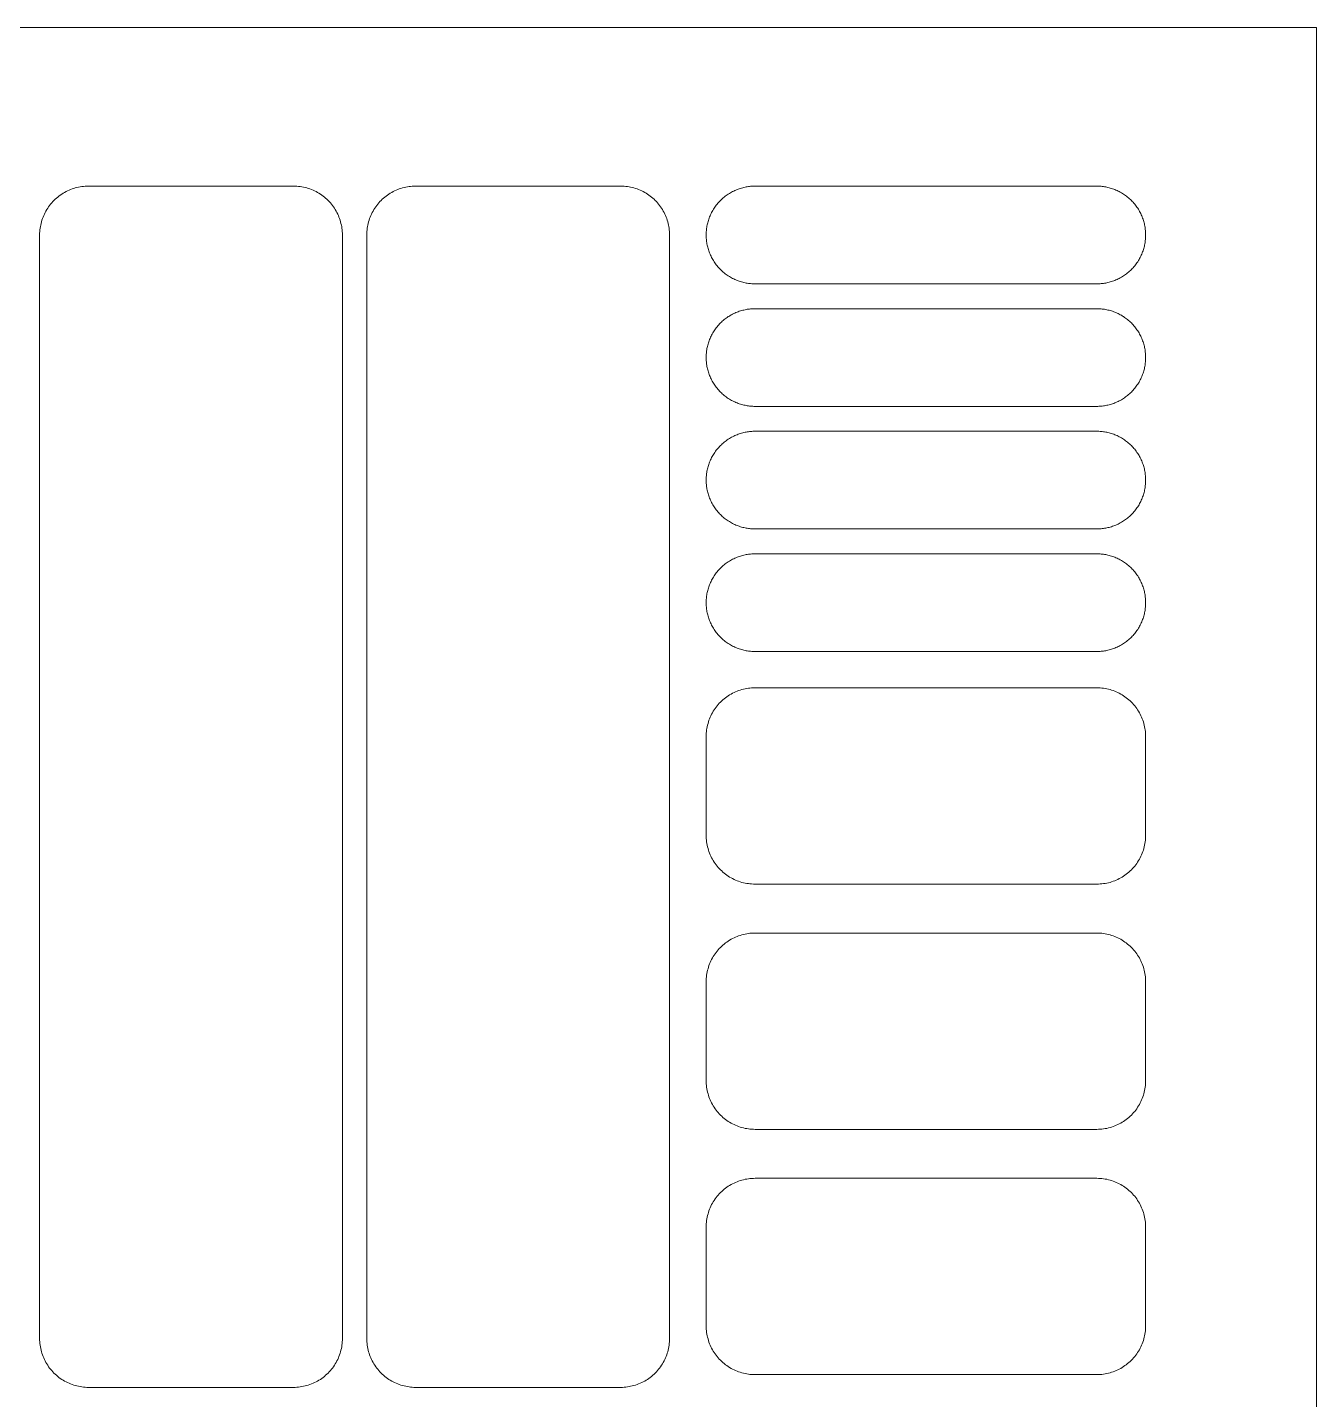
# Model space of a CAD drawing. Header units: metres. Extents: x -2538 to 7610, y -1082 to -498.
# Drawn here: x -1457.1 to -1193.1, y -800.9 to -519.9 of the extents above; entities that cross this region are included whole.
import ezdxf

# ---------------------------------------------------------------- set-up
doc = ezdxf.new("R2010")
doc.units = ezdxf.units.M
doc.linetypes.add('AUSGEZOGEN', pattern=[0])
doc.layers.add('Standard', color=7, linetype='AUSGEZOGEN', lineweight=25)

msp = doc.modelspace()

# ---------------------------------------------------------------- linework, layer by layer
at = {"layer": 'Standard', "color": 7, "linetype": 'AUSGEZOGEN', "lineweight": 13}
for points in [[(-1755.08, -1081.87), (-1193.08, -1081.87), (-1193.08, -519.87), (-1755.08, -519.87), (-1755.08, -1081.87)], [(-1444.58, -552.37), (-1402.58, -552.37), (-1402.24, -552.38), (-1401.9, -552.4), (-1401.56, -552.43), (-1401.22, -552.47), (-1400.88, -552.52), (-1400.55, -552.58), (-1400.22, -552.66), (-1399.88, -552.74), (-1399.56, -552.84), (-1399.23, -552.95), (-1398.91, -553.07), (-1398.6, -553.2), (-1398.29, -553.34), (-1397.98, -553.49), (-1397.68, -553.66), (-1397.39, -553.83), (-1397.1, -554.01), (-1396.82, -554.2), (-1396.54, -554.41), (-1396.27, -554.62), (-1396.01, -554.84), (-1395.76, -555.07), (-1395.51, -555.3), (-1395.27, -555.55), (-1395.05, -555.8), (-1394.83, -556.06), (-1394.61, -556.33), (-1394.41, -556.61), (-1394.22, -556.89), (-1394.04, -557.18), (-1393.87, -557.47), (-1393.7, -557.77), (-1393.55, -558.08), (-1393.41, -558.39), (-1393.28, -558.7), (-1393.16, -559.02), (-1393.05, -559.35), (-1392.95, -559.68), (-1392.87, -560.01), (-1392.79, -560.34), (-1392.73, -560.67), (-1392.68, -561.01), (-1392.64, -561.35), (-1392.61, -561.69), (-1392.59, -562.03), (-1392.58, -562.37), (-1392.58, -788.37), (-1392.59, -788.71), (-1392.61, -789.06), (-1392.64, -789.4), (-1392.68, -789.74), (-1392.73, -790.07), (-1392.79, -790.41), (-1392.87, -790.74), (-1392.95, -791.07), (-1393.05, -791.4), (-1393.16, -791.72), (-1393.28, -792.04), (-1393.41, -792.36), (-1393.55, -792.67), (-1393.7, -792.97), (-1393.87, -793.27), (-1394.04, -793.57), (-1394.22, -793.86), (-1394.41, -794.14), (-1394.61, -794.42), (-1394.83, -794.68), (-1395.05, -794.95), (-1395.27, -795.2), (-1395.51, -795.44), (-1395.76, -795.68), (-1396.01, -795.91), (-1396.27, -796.13), (-1396.54, -796.34), (-1396.82, -796.54), (-1397.1, -796.74), (-1397.39, -796.92), (-1397.68, -797.09), (-1397.98, -797.25), (-1398.29, -797.4), (-1398.6, -797.55), (-1398.91, -797.68), (-1399.23, -797.8), (-1399.56, -797.9), (-1399.88, -798), (-1400.22, -798.09), (-1400.55, -798.16), (-1400.88, -798.23), (-1401.22, -798.28), (-1401.56, -798.32), (-1401.9, -798.35), (-1402.24, -798.37), (-1402.58, -798.37), (-1444.58, -798.37), (-1444.92, -798.37), (-1445.27, -798.35), (-1445.61, -798.32), (-1445.94, -798.28), (-1446.28, -798.23), (-1446.62, -798.16), (-1446.95, -798.09), (-1447.28, -798), (-1447.61, -797.9), (-1447.93, -797.8), (-1448.25, -797.68), (-1448.57, -797.55), (-1448.88, -797.4), (-1449.18, -797.25), (-1449.48, -797.09), (-1449.78, -796.92), (-1450.07, -796.74), (-1450.35, -796.54), (-1450.63, -796.34), (-1450.89, -796.13), (-1451.15, -795.91), (-1451.41, -795.68), (-1451.65, -795.44), (-1451.89, -795.2), (-1452.12, -794.95), (-1452.34, -794.68), (-1452.55, -794.42), (-1452.75, -794.14), (-1452.94, -793.86), (-1453.13, -793.57), (-1453.3, -793.27), (-1453.46, -792.97), (-1453.61, -792.67), (-1453.75, -792.36), (-1453.89, -792.04), (-1454.01, -791.72), (-1454.11, -791.4), (-1454.21, -791.07), (-1454.3, -790.74), (-1454.37, -790.41), (-1454.44, -790.07), (-1454.49, -789.74), (-1454.53, -789.4), (-1454.56, -789.06), (-1454.58, -788.71), (-1454.58, -788.37), (-1454.58, -562.37), (-1454.58, -562.03), (-1454.56, -561.69), (-1454.53, -561.35), (-1454.49, -561.01), (-1454.44, -560.67), (-1454.37, -560.34), (-1454.3, -560.01), (-1454.21, -559.68), (-1454.11, -559.35), (-1454.01, -559.02), (-1453.89, -558.7), (-1453.75, -558.39), (-1453.61, -558.08), (-1453.46, -557.77), (-1453.3, -557.47), (-1453.13, -557.18), (-1452.94, -556.89), (-1452.75, -556.61), (-1452.55, -556.33), (-1452.34, -556.06), (-1452.12, -555.8), (-1451.89, -555.55), (-1451.65, -555.3), (-1451.41, -555.07), (-1451.15, -554.84), (-1450.89, -554.62), (-1450.63, -554.41), (-1450.35, -554.2), (-1450.07, -554.01), (-1449.78, -553.83), (-1449.48, -553.66), (-1449.18, -553.49), (-1448.88, -553.34), (-1448.57, -553.2), (-1448.25, -553.07), (-1447.93, -552.95), (-1447.61, -552.84), (-1447.28, -552.74), (-1446.95, -552.66), (-1446.62, -552.58), (-1446.28, -552.52), (-1445.94, -552.47), (-1445.61, -552.43), (-1445.27, -552.4), (-1444.92, -552.38), (-1444.58, -552.37)], [(-1377.58, -552.37), (-1335.58, -552.37), (-1335.24, -552.38), (-1334.9, -552.4), (-1334.56, -552.43), (-1334.22, -552.47), (-1333.88, -552.52), (-1333.55, -552.58), (-1333.22, -552.66), (-1332.88, -552.74), (-1332.56, -552.84), (-1332.23, -552.95), (-1331.91, -553.07), (-1331.6, -553.2), (-1331.29, -553.34), (-1330.98, -553.49), (-1330.68, -553.66), (-1330.39, -553.83), (-1330.1, -554.01), (-1329.82, -554.2), (-1329.54, -554.41), (-1329.27, -554.62), (-1329.01, -554.84), (-1328.76, -555.07), (-1328.51, -555.3), (-1328.27, -555.55), (-1328.05, -555.8), (-1327.83, -556.06), (-1327.61, -556.33), (-1327.41, -556.61), (-1327.22, -556.89), (-1327.04, -557.18), (-1326.87, -557.47), (-1326.7, -557.77), (-1326.55, -558.08), (-1326.41, -558.39), (-1326.28, -558.7), (-1326.16, -559.02), (-1326.05, -559.35), (-1325.95, -559.68), (-1325.87, -560.01), (-1325.79, -560.34), (-1325.73, -560.67), (-1325.68, -561.01), (-1325.64, -561.35), (-1325.61, -561.69), (-1325.59, -562.03), (-1325.58, -562.37), (-1325.58, -788.37), (-1325.59, -788.71), (-1325.61, -789.06), (-1325.64, -789.4), (-1325.68, -789.74), (-1325.73, -790.07), (-1325.79, -790.41), (-1325.87, -790.74), (-1325.95, -791.07), (-1326.05, -791.4), (-1326.16, -791.72), (-1326.28, -792.04), (-1326.41, -792.36), (-1326.55, -792.67), (-1326.7, -792.97), (-1326.87, -793.27), (-1327.04, -793.57), (-1327.22, -793.86), (-1327.41, -794.14), (-1327.61, -794.42), (-1327.83, -794.68), (-1328.05, -794.95), (-1328.27, -795.2), (-1328.51, -795.44), (-1328.76, -795.68), (-1329.01, -795.91), (-1329.27, -796.13), (-1329.54, -796.34), (-1329.82, -796.54), (-1330.1, -796.74), (-1330.39, -796.92), (-1330.68, -797.09), (-1330.98, -797.25), (-1331.29, -797.4), (-1331.6, -797.55), (-1331.91, -797.68), (-1332.23, -797.8), (-1332.56, -797.9), (-1332.88, -798), (-1333.22, -798.09), (-1333.55, -798.16), (-1333.88, -798.23), (-1334.22, -798.28), (-1334.56, -798.32), (-1334.9, -798.35), (-1335.24, -798.37), (-1335.58, -798.37), (-1377.58, -798.37), (-1377.92, -798.37), (-1378.27, -798.35), (-1378.61, -798.32), (-1378.94, -798.28), (-1379.28, -798.23), (-1379.62, -798.16), (-1379.95, -798.09), (-1380.28, -798), (-1380.61, -797.9), (-1380.93, -797.8), (-1381.25, -797.68), (-1381.57, -797.55), (-1381.88, -797.4), (-1382.18, -797.25), (-1382.48, -797.09), (-1382.78, -796.92), (-1383.07, -796.74), (-1383.35, -796.54), (-1383.63, -796.34), (-1383.89, -796.13), (-1384.15, -795.91), (-1384.41, -795.68), (-1384.65, -795.44), (-1384.89, -795.2), (-1385.12, -794.95), (-1385.34, -794.68), (-1385.55, -794.42), (-1385.75, -794.14), (-1385.94, -793.86), (-1386.13, -793.57), (-1386.3, -793.27), (-1386.46, -792.97), (-1386.61, -792.67), (-1386.75, -792.36), (-1386.89, -792.04), (-1387.01, -791.72), (-1387.11, -791.4), (-1387.21, -791.07), (-1387.3, -790.74), (-1387.37, -790.41), (-1387.44, -790.07), (-1387.49, -789.74), (-1387.53, -789.4), (-1387.56, -789.06), (-1387.58, -788.71), (-1387.58, -788.37), (-1387.58, -562.37), (-1387.58, -562.03), (-1387.56, -561.69), (-1387.53, -561.35), (-1387.49, -561.01), (-1387.44, -560.67), (-1387.37, -560.34), (-1387.3, -560.01), (-1387.21, -559.68), (-1387.11, -559.35), (-1387.01, -559.02), (-1386.89, -558.7), (-1386.75, -558.39), (-1386.61, -558.08), (-1386.46, -557.77), (-1386.3, -557.47), (-1386.13, -557.18), (-1385.94, -556.89), (-1385.75, -556.61), (-1385.55, -556.33), (-1385.34, -556.06), (-1385.12, -555.8), (-1384.89, -555.55), (-1384.65, -555.3), (-1384.41, -555.07), (-1384.15, -554.84), (-1383.89, -554.62), (-1383.63, -554.41), (-1383.35, -554.2), (-1383.07, -554.01), (-1382.78, -553.83), (-1382.48, -553.66), (-1382.18, -553.49), (-1381.88, -553.34), (-1381.57, -553.2), (-1381.25, -553.07), (-1380.93, -552.95), (-1380.61, -552.84), (-1380.28, -552.74), (-1379.95, -552.66), (-1379.62, -552.58), (-1379.28, -552.52), (-1378.94, -552.47), (-1378.61, -552.43), (-1378.27, -552.4), (-1377.92, -552.38), (-1377.58, -552.37)], [(-1238.08, -572.37), (-1308.08, -572.37), (-1308.3, -572.37), (-1308.53, -572.36), (-1308.75, -572.35), (-1308.98, -572.33), (-1309.21, -572.31), (-1309.44, -572.28), (-1309.67, -572.25), (-1309.9, -572.21), (-1310.13, -572.16), (-1310.37, -572.11), (-1310.6, -572.05), (-1310.83, -571.99), (-1311.07, -571.92), (-1311.3, -571.84), (-1311.53, -571.76), (-1311.76, -571.67), (-1311.99, -571.58), (-1312.22, -571.48), (-1312.45, -571.37), (-1312.68, -571.26), (-1312.9, -571.14), (-1313.12, -571.01), (-1313.34, -570.88), (-1313.55, -570.74), (-1313.77, -570.6), (-1313.98, -570.45), (-1314.18, -570.3), (-1314.39, -570.14), (-1314.58, -569.97), (-1314.78, -569.8), (-1314.97, -569.63), (-1315.15, -569.44), (-1315.33, -569.26), (-1315.51, -569.07), (-1315.68, -568.87), (-1315.85, -568.68), (-1316.01, -568.47), (-1316.16, -568.27), (-1316.31, -568.06), (-1316.45, -567.85), (-1316.59, -567.63), (-1316.72, -567.41), (-1316.85, -567.19), (-1316.97, -566.97), (-1317.08, -566.74), (-1317.19, -566.51), (-1317.29, -566.28), (-1317.38, -566.05), (-1317.47, -565.82), (-1317.55, -565.59), (-1317.63, -565.36), (-1317.7, -565.13), (-1317.76, -564.89), (-1317.82, -564.66), (-1317.87, -564.43), (-1317.92, -564.19), (-1317.96, -563.96), (-1317.99, -563.73), (-1318.02, -563.5), (-1318.04, -563.27), (-1318.06, -563.04), (-1318.07, -562.82), (-1318.08, -562.6), (-1318.08, -562.37), (-1318.08, -562.15), (-1318.07, -561.93), (-1318.06, -561.7), (-1318.04, -561.47), (-1318.02, -561.25), (-1317.99, -561.02), (-1317.96, -560.79), (-1317.92, -560.55), (-1317.87, -560.32), (-1317.82, -560.09), (-1317.76, -559.86), (-1317.7, -559.62), (-1317.63, -559.39), (-1317.55, -559.16), (-1317.47, -558.92), (-1317.38, -558.69), (-1317.29, -558.46), (-1317.19, -558.23), (-1317.08, -558.01), (-1316.97, -557.78), (-1316.85, -557.56), (-1316.72, -557.34), (-1316.59, -557.12), (-1316.45, -556.9), (-1316.31, -556.69), (-1316.16, -556.48), (-1316.01, -556.27), (-1315.85, -556.07), (-1315.68, -555.87), (-1315.51, -555.68), (-1315.33, -555.49), (-1315.15, -555.3), (-1314.97, -555.12), (-1314.78, -554.95), (-1314.58, -554.78), (-1314.39, -554.61), (-1314.18, -554.45), (-1313.98, -554.3), (-1313.77, -554.15), (-1313.55, -554), (-1313.34, -553.87), (-1313.12, -553.73), (-1312.9, -553.61), (-1312.68, -553.49), (-1312.45, -553.38), (-1312.22, -553.27), (-1311.99, -553.17), (-1311.76, -553.08), (-1311.53, -552.99), (-1311.3, -552.91), (-1311.07, -552.83), (-1310.83, -552.76), (-1310.6, -552.7), (-1310.37, -552.64), (-1310.13, -552.59), (-1309.9, -552.54), (-1309.67, -552.5), (-1309.44, -552.47), (-1309.21, -552.44), (-1308.98, -552.41), (-1308.75, -552.4), (-1308.53, -552.38), (-1308.3, -552.38), (-1308.08, -552.37), (-1238.08, -552.37), (-1237.86, -552.38), (-1237.64, -552.38), (-1237.41, -552.4), (-1237.18, -552.41), (-1236.96, -552.44), (-1236.73, -552.47), (-1236.49, -552.5), (-1236.26, -552.54), (-1236.03, -552.59), (-1235.8, -552.64), (-1235.56, -552.7), (-1235.33, -552.76), (-1235.1, -552.83), (-1234.87, -552.91), (-1234.63, -552.99), (-1234.4, -553.08), (-1234.17, -553.17), (-1233.94, -553.27), (-1233.72, -553.38), (-1233.49, -553.49), (-1233.27, -553.61), (-1233.05, -553.73), (-1232.83, -553.87), (-1232.61, -554), (-1232.4, -554.15), (-1232.19, -554.3), (-1231.98, -554.45), (-1231.78, -554.61), (-1231.58, -554.78), (-1231.39, -554.95), (-1231.2, -555.12), (-1231.01, -555.3), (-1230.83, -555.49), (-1230.66, -555.68), (-1230.48, -555.87), (-1230.32, -556.07), (-1230.16, -556.27), (-1230, -556.48), (-1229.86, -556.69), (-1229.71, -556.9), (-1229.58, -557.12), (-1229.44, -557.34), (-1229.32, -557.56), (-1229.2, -557.78), (-1229.09, -558.01), (-1228.98, -558.23), (-1228.88, -558.46), (-1228.78, -558.69), (-1228.7, -558.92), (-1228.61, -559.16), (-1228.54, -559.39), (-1228.47, -559.62), (-1228.4, -559.86), (-1228.35, -560.09), (-1228.3, -560.32), (-1228.25, -560.55), (-1228.21, -560.79), (-1228.18, -561.02), (-1228.15, -561.25), (-1228.12, -561.47), (-1228.11, -561.7), (-1228.09, -561.93), (-1228.09, -562.15), (-1228.08, -562.37), (-1228.09, -562.6), (-1228.09, -562.82), (-1228.11, -563.04), (-1228.12, -563.27), (-1228.15, -563.5), (-1228.18, -563.73), (-1228.21, -563.96), (-1228.25, -564.19), (-1228.3, -564.43), (-1228.35, -564.66), (-1228.4, -564.89), (-1228.47, -565.13), (-1228.54, -565.36), (-1228.61, -565.59), (-1228.7, -565.82), (-1228.78, -566.05), (-1228.88, -566.28), (-1228.98, -566.51), (-1229.09, -566.74), (-1229.2, -566.97), (-1229.32, -567.19), (-1229.44, -567.41), (-1229.58, -567.63), (-1229.71, -567.85), (-1229.86, -568.06), (-1230, -568.27), (-1230.16, -568.47), (-1230.32, -568.68), (-1230.48, -568.87), (-1230.66, -569.07), (-1230.83, -569.26), (-1231.01, -569.44), (-1231.2, -569.63), (-1231.39, -569.8), (-1231.58, -569.97), (-1231.78, -570.14), (-1231.98, -570.3), (-1232.19, -570.45), (-1232.4, -570.6), (-1232.61, -570.74), (-1232.83, -570.88), (-1233.05, -571.01), (-1233.27, -571.14), (-1233.49, -571.26), (-1233.72, -571.37), (-1233.94, -571.48), (-1234.17, -571.58), (-1234.4, -571.67), (-1234.63, -571.76), (-1234.87, -571.84), (-1235.1, -571.92), (-1235.33, -571.99), (-1235.56, -572.05), (-1235.8, -572.11), (-1236.03, -572.16), (-1236.26, -572.21), (-1236.49, -572.25), (-1236.73, -572.28), (-1236.96, -572.31), (-1237.18, -572.33), (-1237.41, -572.35), (-1237.64, -572.36), (-1237.86, -572.37), (-1238.08, -572.37)], [(-1238.08, -597.47), (-1308.08, -597.47), (-1308.3, -597.47), (-1308.53, -597.46), (-1308.75, -597.45), (-1308.98, -597.43), (-1309.21, -597.41), (-1309.44, -597.38), (-1309.67, -597.35), (-1309.9, -597.31), (-1310.13, -597.26), (-1310.37, -597.21), (-1310.6, -597.15), (-1310.83, -597.09), (-1311.07, -597.02), (-1311.3, -596.94), (-1311.53, -596.86), (-1311.76, -596.77), (-1311.99, -596.68), (-1312.22, -596.58), (-1312.45, -596.47), (-1312.68, -596.36), (-1312.9, -596.24), (-1313.12, -596.11), (-1313.34, -595.98), (-1313.55, -595.84), (-1313.77, -595.7), (-1313.98, -595.55), (-1314.18, -595.4), (-1314.39, -595.24), (-1314.58, -595.07), (-1314.78, -594.9), (-1314.97, -594.73), (-1315.15, -594.54), (-1315.33, -594.36), (-1315.51, -594.17), (-1315.68, -593.97), (-1315.85, -593.78), (-1316.01, -593.57), (-1316.16, -593.37), (-1316.31, -593.16), (-1316.45, -592.95), (-1316.59, -592.73), (-1316.72, -592.51), (-1316.85, -592.29), (-1316.97, -592.07), (-1317.08, -591.84), (-1317.19, -591.61), (-1317.29, -591.38), (-1317.38, -591.15), (-1317.47, -590.92), (-1317.55, -590.69), (-1317.63, -590.46), (-1317.7, -590.23), (-1317.76, -589.99), (-1317.82, -589.76), (-1317.87, -589.53), (-1317.92, -589.29), (-1317.96, -589.06), (-1317.99, -588.83), (-1318.02, -588.6), (-1318.04, -588.37), (-1318.06, -588.14), (-1318.07, -587.92), (-1318.08, -587.7), (-1318.08, -587.47), (-1318.08, -587.25), (-1318.07, -587.03), (-1318.06, -586.8), (-1318.04, -586.57), (-1318.02, -586.35), (-1317.99, -586.12), (-1317.96, -585.89), (-1317.92, -585.65), (-1317.87, -585.42), (-1317.82, -585.19), (-1317.76, -584.96), (-1317.7, -584.72), (-1317.63, -584.49), (-1317.55, -584.26), (-1317.47, -584.02), (-1317.38, -583.79), (-1317.29, -583.56), (-1317.19, -583.33), (-1317.08, -583.11), (-1316.97, -582.88), (-1316.85, -582.66), (-1316.72, -582.44), (-1316.59, -582.22), (-1316.45, -582), (-1316.31, -581.79), (-1316.16, -581.58), (-1316.01, -581.37), (-1315.85, -581.17), (-1315.68, -580.97), (-1315.51, -580.78), (-1315.33, -580.59), (-1315.15, -580.4), (-1314.97, -580.22), (-1314.78, -580.05), (-1314.58, -579.88), (-1314.39, -579.71), (-1314.18, -579.55), (-1313.98, -579.4), (-1313.77, -579.25), (-1313.55, -579.1), (-1313.34, -578.97), (-1313.12, -578.83), (-1312.9, -578.71), (-1312.68, -578.59), (-1312.45, -578.48), (-1312.22, -578.37), (-1311.99, -578.27), (-1311.76, -578.18), (-1311.53, -578.09), (-1311.3, -578.01), (-1311.07, -577.93), (-1310.83, -577.86), (-1310.6, -577.8), (-1310.37, -577.74), (-1310.13, -577.69), (-1309.9, -577.64), (-1309.67, -577.6), (-1309.44, -577.57), (-1309.21, -577.54), (-1308.98, -577.51), (-1308.75, -577.5), (-1308.53, -577.48), (-1308.3, -577.48), (-1308.08, -577.47), (-1238.08, -577.47), (-1237.86, -577.48), (-1237.64, -577.48), (-1237.41, -577.5), (-1237.18, -577.51), (-1236.96, -577.54), (-1236.73, -577.57), (-1236.49, -577.6), (-1236.26, -577.64), (-1236.03, -577.69), (-1235.8, -577.74), (-1235.56, -577.8), (-1235.33, -577.86), (-1235.1, -577.93), (-1234.87, -578.01), (-1234.63, -578.09), (-1234.4, -578.18), (-1234.17, -578.27), (-1233.94, -578.37), (-1233.72, -578.48), (-1233.49, -578.59), (-1233.27, -578.71), (-1233.05, -578.83), (-1232.83, -578.97), (-1232.61, -579.1), (-1232.4, -579.25), (-1232.19, -579.4), (-1231.98, -579.55), (-1231.78, -579.71), (-1231.58, -579.88), (-1231.39, -580.05), (-1231.2, -580.22), (-1231.01, -580.4), (-1230.83, -580.59), (-1230.66, -580.78), (-1230.48, -580.97), (-1230.32, -581.17), (-1230.16, -581.37), (-1230, -581.58), (-1229.86, -581.79), (-1229.71, -582), (-1229.58, -582.22), (-1229.44, -582.44), (-1229.32, -582.66), (-1229.2, -582.88), (-1229.09, -583.11), (-1228.98, -583.33), (-1228.88, -583.56), (-1228.78, -583.79), (-1228.7, -584.02), (-1228.61, -584.26), (-1228.54, -584.49), (-1228.47, -584.72), (-1228.4, -584.96), (-1228.35, -585.19), (-1228.3, -585.42), (-1228.25, -585.65), (-1228.21, -585.89), (-1228.18, -586.12), (-1228.15, -586.35), (-1228.12, -586.57), (-1228.11, -586.8), (-1228.09, -587.03), (-1228.09, -587.25), (-1228.08, -587.47), (-1228.09, -587.7), (-1228.09, -587.92), (-1228.11, -588.14), (-1228.12, -588.37), (-1228.15, -588.6), (-1228.18, -588.83), (-1228.21, -589.06), (-1228.25, -589.29), (-1228.3, -589.53), (-1228.35, -589.76), (-1228.4, -589.99), (-1228.47, -590.23), (-1228.54, -590.46), (-1228.61, -590.69), (-1228.7, -590.92), (-1228.78, -591.15), (-1228.88, -591.38), (-1228.98, -591.61), (-1229.09, -591.84), (-1229.2, -592.07), (-1229.32, -592.29), (-1229.44, -592.51), (-1229.58, -592.73), (-1229.71, -592.95), (-1229.86, -593.16), (-1230, -593.37), (-1230.16, -593.57), (-1230.32, -593.78), (-1230.48, -593.97), (-1230.66, -594.17), (-1230.83, -594.36), (-1231.01, -594.54), (-1231.2, -594.73), (-1231.39, -594.9), (-1231.58, -595.07), (-1231.78, -595.24), (-1231.98, -595.4), (-1232.19, -595.55), (-1232.4, -595.7), (-1232.61, -595.84), (-1232.83, -595.98), (-1233.05, -596.11), (-1233.27, -596.24), (-1233.49, -596.36), (-1233.72, -596.47), (-1233.94, -596.58), (-1234.17, -596.68), (-1234.4, -596.77), (-1234.63, -596.86), (-1234.87, -596.94), (-1235.1, -597.02), (-1235.33, -597.09), (-1235.56, -597.15), (-1235.8, -597.21), (-1236.03, -597.26), (-1236.26, -597.31), (-1236.49, -597.35), (-1236.73, -597.38), (-1236.96, -597.41), (-1237.18, -597.43), (-1237.41, -597.45), (-1237.64, -597.46), (-1237.86, -597.47), (-1238.08, -597.47)], [(-1238.08, -622.57), (-1308.08, -622.57), (-1308.3, -622.57), (-1308.53, -622.56), (-1308.75, -622.55), (-1308.98, -622.53), (-1309.21, -622.51), (-1309.44, -622.48), (-1309.67, -622.45), (-1309.9, -622.41), (-1310.13, -622.36), (-1310.37, -622.31), (-1310.6, -622.25), (-1310.83, -622.19), (-1311.07, -622.12), (-1311.3, -622.04), (-1311.53, -621.96), (-1311.76, -621.87), (-1311.99, -621.78), (-1312.22, -621.68), (-1312.45, -621.57), (-1312.68, -621.46), (-1312.9, -621.34), (-1313.12, -621.21), (-1313.34, -621.08), (-1313.55, -620.94), (-1313.77, -620.8), (-1313.98, -620.65), (-1314.18, -620.5), (-1314.39, -620.34), (-1314.58, -620.17), (-1314.78, -620), (-1314.97, -619.83), (-1315.15, -619.64), (-1315.33, -619.46), (-1315.51, -619.27), (-1315.68, -619.07), (-1315.85, -618.88), (-1316.01, -618.67), (-1316.16, -618.47), (-1316.31, -618.26), (-1316.45, -618.05), (-1316.59, -617.83), (-1316.72, -617.61), (-1316.85, -617.39), (-1316.97, -617.17), (-1317.08, -616.94), (-1317.19, -616.71), (-1317.29, -616.48), (-1317.38, -616.25), (-1317.47, -616.02), (-1317.55, -615.79), (-1317.63, -615.56), (-1317.7, -615.33), (-1317.76, -615.09), (-1317.82, -614.86), (-1317.87, -614.63), (-1317.92, -614.39), (-1317.96, -614.16), (-1317.99, -613.93), (-1318.02, -613.7), (-1318.04, -613.47), (-1318.06, -613.24), (-1318.07, -613.02), (-1318.08, -612.8), (-1318.08, -612.57), (-1318.08, -612.35), (-1318.07, -612.13), (-1318.06, -611.9), (-1318.04, -611.67), (-1318.02, -611.45), (-1317.99, -611.22), (-1317.96, -610.99), (-1317.92, -610.75), (-1317.87, -610.52), (-1317.82, -610.29), (-1317.76, -610.06), (-1317.7, -609.82), (-1317.63, -609.59), (-1317.55, -609.36), (-1317.47, -609.12), (-1317.38, -608.89), (-1317.29, -608.66), (-1317.19, -608.43), (-1317.08, -608.21), (-1316.97, -607.98), (-1316.85, -607.76), (-1316.72, -607.54), (-1316.59, -607.32), (-1316.45, -607.1), (-1316.31, -606.89), (-1316.16, -606.68), (-1316.01, -606.47), (-1315.85, -606.27), (-1315.68, -606.07), (-1315.51, -605.88), (-1315.33, -605.69), (-1315.15, -605.5), (-1314.97, -605.32), (-1314.78, -605.15), (-1314.58, -604.98), (-1314.39, -604.81), (-1314.18, -604.65), (-1313.98, -604.5), (-1313.77, -604.35), (-1313.55, -604.2), (-1313.34, -604.07), (-1313.12, -603.93), (-1312.9, -603.81), (-1312.68, -603.69), (-1312.45, -603.58), (-1312.22, -603.47), (-1311.99, -603.37), (-1311.76, -603.28), (-1311.53, -603.19), (-1311.3, -603.11), (-1311.07, -603.03), (-1310.83, -602.96), (-1310.6, -602.9), (-1310.37, -602.84), (-1310.13, -602.79), (-1309.9, -602.74), (-1309.67, -602.7), (-1309.44, -602.67), (-1309.21, -602.64), (-1308.98, -602.61), (-1308.75, -602.6), (-1308.53, -602.58), (-1308.3, -602.58), (-1308.08, -602.57), (-1238.08, -602.57), (-1237.86, -602.58), (-1237.64, -602.58), (-1237.41, -602.6), (-1237.18, -602.61), (-1236.96, -602.64), (-1236.73, -602.67), (-1236.49, -602.7), (-1236.26, -602.74), (-1236.03, -602.79), (-1235.8, -602.84), (-1235.56, -602.9), (-1235.33, -602.96), (-1235.1, -603.03), (-1234.87, -603.11), (-1234.63, -603.19), (-1234.4, -603.28), (-1234.17, -603.37), (-1233.94, -603.47), (-1233.72, -603.58), (-1233.49, -603.69), (-1233.27, -603.81), (-1233.05, -603.93), (-1232.83, -604.07), (-1232.61, -604.2), (-1232.4, -604.35), (-1232.19, -604.5), (-1231.98, -604.65), (-1231.78, -604.81), (-1231.58, -604.98), (-1231.39, -605.15), (-1231.2, -605.32), (-1231.01, -605.5), (-1230.83, -605.69), (-1230.66, -605.88), (-1230.48, -606.07), (-1230.32, -606.27), (-1230.16, -606.47), (-1230, -606.68), (-1229.86, -606.89), (-1229.71, -607.1), (-1229.58, -607.32), (-1229.44, -607.54), (-1229.32, -607.76), (-1229.2, -607.98), (-1229.09, -608.21), (-1228.98, -608.43), (-1228.88, -608.66), (-1228.78, -608.89), (-1228.7, -609.12), (-1228.61, -609.36), (-1228.54, -609.59), (-1228.47, -609.82), (-1228.4, -610.06), (-1228.35, -610.29), (-1228.3, -610.52), (-1228.25, -610.75), (-1228.21, -610.99), (-1228.18, -611.22), (-1228.15, -611.45), (-1228.12, -611.67), (-1228.11, -611.9), (-1228.09, -612.13), (-1228.09, -612.35), (-1228.08, -612.57), (-1228.09, -612.8), (-1228.09, -613.02), (-1228.11, -613.24), (-1228.12, -613.47), (-1228.15, -613.7), (-1228.18, -613.93), (-1228.21, -614.16), (-1228.25, -614.39), (-1228.3, -614.63), (-1228.35, -614.86), (-1228.4, -615.09), (-1228.47, -615.33), (-1228.54, -615.56), (-1228.61, -615.79), (-1228.7, -616.02), (-1228.78, -616.25), (-1228.88, -616.48), (-1228.98, -616.71), (-1229.09, -616.94), (-1229.2, -617.17), (-1229.32, -617.39), (-1229.44, -617.61), (-1229.58, -617.83), (-1229.71, -618.05), (-1229.86, -618.26), (-1230, -618.47), (-1230.16, -618.67), (-1230.32, -618.88), (-1230.48, -619.07), (-1230.66, -619.27), (-1230.83, -619.46), (-1231.01, -619.64), (-1231.2, -619.83), (-1231.39, -620), (-1231.58, -620.17), (-1231.78, -620.34), (-1231.98, -620.5), (-1232.19, -620.65), (-1232.4, -620.8), (-1232.61, -620.94), (-1232.83, -621.08), (-1233.05, -621.21), (-1233.27, -621.34), (-1233.49, -621.46), (-1233.72, -621.57), (-1233.94, -621.68), (-1234.17, -621.78), (-1234.4, -621.87), (-1234.63, -621.96), (-1234.87, -622.04), (-1235.1, -622.12), (-1235.33, -622.19), (-1235.56, -622.25), (-1235.8, -622.31), (-1236.03, -622.36), (-1236.26, -622.41), (-1236.49, -622.45), (-1236.73, -622.48), (-1236.96, -622.51), (-1237.18, -622.53), (-1237.41, -622.55), (-1237.64, -622.56), (-1237.86, -622.57), (-1238.08, -622.57)], [(-1238.08, -647.67), (-1308.08, -647.67), (-1308.3, -647.67), (-1308.53, -647.66), (-1308.75, -647.65), (-1308.98, -647.63), (-1309.21, -647.61), (-1309.44, -647.58), (-1309.67, -647.55), (-1309.9, -647.51), (-1310.13, -647.46), (-1310.37, -647.41), (-1310.6, -647.35), (-1310.83, -647.29), (-1311.07, -647.22), (-1311.3, -647.14), (-1311.53, -647.06), (-1311.76, -646.97), (-1311.99, -646.88), (-1312.22, -646.78), (-1312.45, -646.67), (-1312.68, -646.56), (-1312.9, -646.44), (-1313.12, -646.31), (-1313.34, -646.18), (-1313.55, -646.04), (-1313.77, -645.9), (-1313.98, -645.75), (-1314.18, -645.6), (-1314.39, -645.44), (-1314.58, -645.27), (-1314.78, -645.1), (-1314.97, -644.93), (-1315.15, -644.74), (-1315.33, -644.56), (-1315.51, -644.37), (-1315.68, -644.17), (-1315.85, -643.98), (-1316.01, -643.77), (-1316.16, -643.57), (-1316.31, -643.36), (-1316.45, -643.15), (-1316.59, -642.93), (-1316.72, -642.71), (-1316.85, -642.49), (-1316.97, -642.27), (-1317.08, -642.04), (-1317.19, -641.81), (-1317.29, -641.58), (-1317.38, -641.35), (-1317.47, -641.12), (-1317.55, -640.89), (-1317.63, -640.66), (-1317.7, -640.43), (-1317.76, -640.19), (-1317.82, -639.96), (-1317.87, -639.73), (-1317.92, -639.49), (-1317.96, -639.26), (-1317.99, -639.03), (-1318.02, -638.8), (-1318.04, -638.57), (-1318.06, -638.34), (-1318.07, -638.12), (-1318.08, -637.9), (-1318.08, -637.67), (-1318.08, -637.45), (-1318.07, -637.23), (-1318.06, -637), (-1318.04, -636.77), (-1318.02, -636.55), (-1317.99, -636.32), (-1317.96, -636.09), (-1317.92, -635.85), (-1317.87, -635.62), (-1317.82, -635.39), (-1317.76, -635.16), (-1317.7, -634.92), (-1317.63, -634.69), (-1317.55, -634.46), (-1317.47, -634.22), (-1317.38, -633.99), (-1317.29, -633.76), (-1317.19, -633.53), (-1317.08, -633.31), (-1316.97, -633.08), (-1316.85, -632.86), (-1316.72, -632.64), (-1316.59, -632.42), (-1316.45, -632.2), (-1316.31, -631.99), (-1316.16, -631.78), (-1316.01, -631.57), (-1315.85, -631.37), (-1315.68, -631.17), (-1315.51, -630.98), (-1315.33, -630.79), (-1315.15, -630.6), (-1314.97, -630.42), (-1314.78, -630.25), (-1314.58, -630.08), (-1314.39, -629.91), (-1314.18, -629.75), (-1313.98, -629.6), (-1313.77, -629.45), (-1313.55, -629.3), (-1313.34, -629.17), (-1313.12, -629.03), (-1312.9, -628.91), (-1312.68, -628.79), (-1312.45, -628.68), (-1312.22, -628.57), (-1311.99, -628.47), (-1311.76, -628.38), (-1311.53, -628.29), (-1311.3, -628.21), (-1311.07, -628.13), (-1310.83, -628.06), (-1310.6, -628), (-1310.37, -627.94), (-1310.13, -627.89), (-1309.9, -627.84), (-1309.67, -627.8), (-1309.44, -627.77), (-1309.21, -627.74), (-1308.98, -627.71), (-1308.75, -627.7), (-1308.53, -627.68), (-1308.3, -627.68), (-1308.08, -627.67), (-1238.08, -627.67), (-1237.86, -627.68), (-1237.64, -627.68), (-1237.41, -627.7), (-1237.18, -627.71), (-1236.96, -627.74), (-1236.73, -627.77), (-1236.49, -627.8), (-1236.26, -627.84), (-1236.03, -627.89), (-1235.8, -627.94), (-1235.56, -628), (-1235.33, -628.06), (-1235.1, -628.13), (-1234.87, -628.21), (-1234.63, -628.29), (-1234.4, -628.38), (-1234.17, -628.47), (-1233.94, -628.57), (-1233.72, -628.68), (-1233.49, -628.79), (-1233.27, -628.91), (-1233.05, -629.03), (-1232.83, -629.17), (-1232.61, -629.3), (-1232.4, -629.45), (-1232.19, -629.6), (-1231.98, -629.75), (-1231.78, -629.91), (-1231.58, -630.08), (-1231.39, -630.25), (-1231.2, -630.42), (-1231.01, -630.6), (-1230.83, -630.79), (-1230.66, -630.98), (-1230.48, -631.17), (-1230.32, -631.37), (-1230.16, -631.57), (-1230, -631.78), (-1229.86, -631.99), (-1229.71, -632.2), (-1229.58, -632.42), (-1229.44, -632.64), (-1229.32, -632.86), (-1229.2, -633.08), (-1229.09, -633.31), (-1228.98, -633.53), (-1228.88, -633.76), (-1228.78, -633.99), (-1228.7, -634.22), (-1228.61, -634.46), (-1228.54, -634.69), (-1228.47, -634.92), (-1228.4, -635.16), (-1228.35, -635.39), (-1228.3, -635.62), (-1228.25, -635.85), (-1228.21, -636.09), (-1228.18, -636.32), (-1228.15, -636.55), (-1228.12, -636.77), (-1228.11, -637), (-1228.09, -637.23), (-1228.09, -637.45), (-1228.08, -637.67), (-1228.09, -637.9), (-1228.09, -638.12), (-1228.11, -638.34), (-1228.12, -638.57), (-1228.15, -638.8), (-1228.18, -639.03), (-1228.21, -639.26), (-1228.25, -639.49), (-1228.3, -639.73), (-1228.35, -639.96), (-1228.4, -640.19), (-1228.47, -640.43), (-1228.54, -640.66), (-1228.61, -640.89), (-1228.7, -641.12), (-1228.78, -641.35), (-1228.88, -641.58), (-1228.98, -641.81), (-1229.09, -642.04), (-1229.2, -642.27), (-1229.32, -642.49), (-1229.44, -642.71), (-1229.58, -642.93), (-1229.71, -643.15), (-1229.86, -643.36), (-1230, -643.57), (-1230.16, -643.77), (-1230.32, -643.98), (-1230.48, -644.17), (-1230.66, -644.37), (-1230.83, -644.56), (-1231.01, -644.74), (-1231.2, -644.93), (-1231.39, -645.1), (-1231.58, -645.27), (-1231.78, -645.44), (-1231.98, -645.6), (-1232.19, -645.75), (-1232.4, -645.9), (-1232.61, -646.04), (-1232.83, -646.18), (-1233.05, -646.31), (-1233.27, -646.44), (-1233.49, -646.56), (-1233.72, -646.67), (-1233.94, -646.78), (-1234.17, -646.88), (-1234.4, -646.97), (-1234.63, -647.06), (-1234.87, -647.14), (-1235.1, -647.22), (-1235.33, -647.29), (-1235.56, -647.35), (-1235.8, -647.41), (-1236.03, -647.46), (-1236.26, -647.51), (-1236.49, -647.55), (-1236.73, -647.58), (-1236.96, -647.61), (-1237.18, -647.63), (-1237.41, -647.65), (-1237.64, -647.66), (-1237.86, -647.67), (-1238.08, -647.67)], [(-1238.08, -695.32), (-1308.08, -695.32), (-1308.42, -695.31), (-1308.77, -695.29), (-1309.11, -695.26), (-1309.44, -695.22), (-1309.78, -695.17), (-1310.12, -695.11), (-1310.45, -695.03), (-1310.78, -694.95), (-1311.11, -694.85), (-1311.43, -694.74), (-1311.75, -694.62), (-1312.07, -694.49), (-1312.38, -694.35), (-1312.68, -694.19), (-1312.98, -694.03), (-1313.28, -693.86), (-1313.57, -693.68), (-1313.85, -693.49), (-1314.13, -693.28), (-1314.39, -693.07), (-1314.65, -692.85), (-1314.91, -692.62), (-1315.15, -692.39), (-1315.39, -692.14), (-1315.62, -691.89), (-1315.84, -691.63), (-1316.05, -691.36), (-1316.25, -691.08), (-1316.44, -690.8), (-1316.63, -690.51), (-1316.8, -690.22), (-1316.96, -689.92), (-1317.11, -689.61), (-1317.25, -689.3), (-1317.39, -688.98), (-1317.51, -688.66), (-1317.61, -688.34), (-1317.71, -688.01), (-1317.8, -687.68), (-1317.87, -687.35), (-1317.94, -687.02), (-1317.99, -686.68), (-1318.03, -686.34), (-1318.06, -686), (-1318.08, -685.66), (-1318.08, -685.32), (-1318.08, -665.12), (-1318.08, -664.77), (-1318.06, -664.43), (-1318.03, -664.09), (-1317.99, -663.75), (-1317.94, -663.42), (-1317.87, -663.08), (-1317.8, -662.75), (-1317.71, -662.42), (-1317.61, -662.09), (-1317.51, -661.77), (-1317.39, -661.45), (-1317.25, -661.13), (-1317.11, -660.82), (-1316.96, -660.52), (-1316.8, -660.21), (-1316.63, -659.92), (-1316.44, -659.63), (-1316.25, -659.35), (-1316.05, -659.07), (-1315.84, -658.81), (-1315.62, -658.54), (-1315.39, -658.29), (-1315.15, -658.04), (-1314.91, -657.81), (-1314.65, -657.58), (-1314.39, -657.36), (-1314.13, -657.15), (-1313.85, -656.95), (-1313.57, -656.75), (-1313.28, -656.57), (-1312.98, -656.4), (-1312.68, -656.24), (-1312.38, -656.09), (-1312.07, -655.94), (-1311.75, -655.81), (-1311.43, -655.69), (-1311.11, -655.58), (-1310.78, -655.49), (-1310.45, -655.4), (-1310.12, -655.33), (-1309.78, -655.26), (-1309.44, -655.21), (-1309.11, -655.17), (-1308.77, -655.14), (-1308.42, -655.12), (-1308.08, -655.12), (-1238.08, -655.12), (-1237.74, -655.12), (-1237.4, -655.14), (-1237.06, -655.17), (-1236.72, -655.21), (-1236.38, -655.26), (-1236.05, -655.33), (-1235.72, -655.4), (-1235.38, -655.49), (-1235.06, -655.58), (-1234.73, -655.69), (-1234.41, -655.81), (-1234.1, -655.94), (-1233.79, -656.09), (-1233.48, -656.24), (-1233.18, -656.4), (-1232.89, -656.57), (-1232.6, -656.75), (-1232.32, -656.95), (-1232.04, -657.15), (-1231.77, -657.36), (-1231.51, -657.58), (-1231.26, -657.81), (-1231.01, -658.04), (-1230.77, -658.29), (-1230.55, -658.54), (-1230.33, -658.81), (-1230.11, -659.07), (-1229.91, -659.35), (-1229.72, -659.63), (-1229.54, -659.92), (-1229.37, -660.21), (-1229.2, -660.52), (-1229.05, -660.82), (-1228.91, -661.13), (-1228.78, -661.45), (-1228.66, -661.77), (-1228.55, -662.09), (-1228.45, -662.42), (-1228.37, -662.75), (-1228.29, -663.08), (-1228.23, -663.42), (-1228.18, -663.75), (-1228.14, -664.09), (-1228.11, -664.43), (-1228.09, -664.77), (-1228.08, -665.12), (-1228.08, -685.32), (-1228.09, -685.66), (-1228.11, -686), (-1228.14, -686.34), (-1228.18, -686.68), (-1228.23, -687.02), (-1228.29, -687.35), (-1228.37, -687.68), (-1228.45, -688.01), (-1228.55, -688.34), (-1228.66, -688.66), (-1228.78, -688.98), (-1228.91, -689.3), (-1229.05, -689.61), (-1229.2, -689.92), (-1229.37, -690.22), (-1229.54, -690.51), (-1229.72, -690.8), (-1229.91, -691.08), (-1230.11, -691.36), (-1230.33, -691.63), (-1230.55, -691.89), (-1230.77, -692.14), (-1231.01, -692.39), (-1231.26, -692.62), (-1231.51, -692.85), (-1231.77, -693.07), (-1232.04, -693.28), (-1232.32, -693.49), (-1232.6, -693.68), (-1232.89, -693.86), (-1233.18, -694.03), (-1233.48, -694.19), (-1233.79, -694.35), (-1234.1, -694.49), (-1234.41, -694.62), (-1234.73, -694.74), (-1235.06, -694.85), (-1235.38, -694.95), (-1235.72, -695.03), (-1236.05, -695.11), (-1236.38, -695.17), (-1236.72, -695.22), (-1237.06, -695.26), (-1237.4, -695.29), (-1237.74, -695.31), (-1238.08, -695.32)], [(-1238.08, -745.54), (-1308.08, -745.54), (-1308.42, -745.53), (-1308.77, -745.52), (-1309.11, -745.49), (-1309.44, -745.45), (-1309.78, -745.39), (-1310.12, -745.33), (-1310.45, -745.26), (-1310.78, -745.17), (-1311.11, -745.07), (-1311.43, -744.96), (-1311.75, -744.84), (-1312.07, -744.71), (-1312.38, -744.57), (-1312.68, -744.42), (-1312.98, -744.26), (-1313.28, -744.08), (-1313.57, -743.9), (-1313.85, -743.71), (-1314.13, -743.51), (-1314.39, -743.3), (-1314.65, -743.08), (-1314.91, -742.85), (-1315.15, -742.61), (-1315.39, -742.36), (-1315.62, -742.11), (-1315.84, -741.85), (-1316.05, -741.58), (-1316.25, -741.31), (-1316.44, -741.02), (-1316.63, -740.74), (-1316.8, -740.44), (-1316.96, -740.14), (-1317.11, -739.83), (-1317.25, -739.52), (-1317.39, -739.21), (-1317.51, -738.89), (-1317.61, -738.56), (-1317.71, -738.24), (-1317.8, -737.91), (-1317.87, -737.57), (-1317.94, -737.24), (-1317.99, -736.9), (-1318.03, -736.56), (-1318.06, -736.22), (-1318.08, -735.88), (-1318.08, -735.54), (-1318.08, -715.34), (-1318.08, -715), (-1318.06, -714.66), (-1318.03, -714.32), (-1317.99, -713.98), (-1317.94, -713.64), (-1317.87, -713.3), (-1317.8, -712.97), (-1317.71, -712.64), (-1317.61, -712.31), (-1317.51, -711.99), (-1317.39, -711.67), (-1317.25, -711.36), (-1317.11, -711.04), (-1316.96, -710.74), (-1316.8, -710.44), (-1316.63, -710.14), (-1316.44, -709.85), (-1316.25, -709.57), (-1316.05, -709.3), (-1315.84, -709.03), (-1315.62, -708.77), (-1315.39, -708.51), (-1315.15, -708.27), (-1314.91, -708.03), (-1314.65, -707.8), (-1314.39, -707.58), (-1314.13, -707.37), (-1313.85, -707.17), (-1313.57, -706.98), (-1313.28, -706.8), (-1312.98, -706.62), (-1312.68, -706.46), (-1312.38, -706.31), (-1312.07, -706.17), (-1311.75, -706.04), (-1311.43, -705.92), (-1311.11, -705.81), (-1310.78, -705.71), (-1310.45, -705.62), (-1310.12, -705.55), (-1309.78, -705.48), (-1309.44, -705.43), (-1309.11, -705.39), (-1308.77, -705.36), (-1308.42, -705.35), (-1308.08, -705.34), (-1238.08, -705.34), (-1237.74, -705.35), (-1237.4, -705.36), (-1237.06, -705.39), (-1236.72, -705.43), (-1236.38, -705.48), (-1236.05, -705.55), (-1235.72, -705.62), (-1235.38, -705.71), (-1235.06, -705.81), (-1234.73, -705.92), (-1234.41, -706.04), (-1234.1, -706.17), (-1233.79, -706.31), (-1233.48, -706.46), (-1233.18, -706.62), (-1232.89, -706.8), (-1232.6, -706.98), (-1232.32, -707.17), (-1232.04, -707.37), (-1231.77, -707.58), (-1231.51, -707.8), (-1231.26, -708.03), (-1231.01, -708.27), (-1230.77, -708.51), (-1230.55, -708.77), (-1230.33, -709.03), (-1230.11, -709.3), (-1229.91, -709.57), (-1229.72, -709.85), (-1229.54, -710.14), (-1229.37, -710.44), (-1229.2, -710.74), (-1229.05, -711.04), (-1228.91, -711.36), (-1228.78, -711.67), (-1228.66, -711.99), (-1228.55, -712.31), (-1228.45, -712.64), (-1228.37, -712.97), (-1228.29, -713.3), (-1228.23, -713.64), (-1228.18, -713.98), (-1228.14, -714.32), (-1228.11, -714.66), (-1228.09, -715), (-1228.08, -715.34), (-1228.08, -735.54), (-1228.09, -735.88), (-1228.11, -736.22), (-1228.14, -736.56), (-1228.18, -736.9), (-1228.23, -737.24), (-1228.29, -737.57), (-1228.37, -737.91), (-1228.45, -738.24), (-1228.55, -738.56), (-1228.66, -738.89), (-1228.78, -739.21), (-1228.91, -739.52), (-1229.05, -739.83), (-1229.2, -740.14), (-1229.37, -740.44), (-1229.54, -740.74), (-1229.72, -741.02), (-1229.91, -741.31), (-1230.11, -741.58), (-1230.33, -741.85), (-1230.55, -742.11), (-1230.77, -742.36), (-1231.01, -742.61), (-1231.26, -742.85), (-1231.51, -743.08), (-1231.77, -743.3), (-1232.04, -743.51), (-1232.32, -743.71), (-1232.6, -743.9), (-1232.89, -744.08), (-1233.18, -744.26), (-1233.48, -744.42), (-1233.79, -744.57), (-1234.1, -744.71), (-1234.41, -744.84), (-1234.73, -744.96), (-1235.06, -745.07), (-1235.38, -745.17), (-1235.72, -745.26), (-1236.05, -745.33), (-1236.38, -745.39), (-1236.72, -745.45), (-1237.06, -745.49), (-1237.4, -745.52), (-1237.74, -745.53), (-1238.08, -745.54)], [(-1238.08, -795.76), (-1308.08, -795.76), (-1308.42, -795.76), (-1308.77, -795.74), (-1309.11, -795.71), (-1309.44, -795.67), (-1309.78, -795.62), (-1310.12, -795.55), (-1310.45, -795.48), (-1310.78, -795.39), (-1311.11, -795.29), (-1311.43, -795.19), (-1311.75, -795.07), (-1312.07, -794.93), (-1312.38, -794.79), (-1312.68, -794.64), (-1312.98, -794.48), (-1313.28, -794.31), (-1313.57, -794.12), (-1313.85, -793.93), (-1314.13, -793.73), (-1314.39, -793.52), (-1314.65, -793.3), (-1314.91, -793.07), (-1315.15, -792.83), (-1315.39, -792.59), (-1315.62, -792.33), (-1315.84, -792.07), (-1316.05, -791.81), (-1316.25, -791.53), (-1316.44, -791.25), (-1316.63, -790.96), (-1316.8, -790.66), (-1316.96, -790.36), (-1317.11, -790.06), (-1317.25, -789.75), (-1317.39, -789.43), (-1317.51, -789.11), (-1317.61, -788.79), (-1317.71, -788.46), (-1317.8, -788.13), (-1317.87, -787.8), (-1317.94, -787.46), (-1317.99, -787.12), (-1318.03, -786.79), (-1318.06, -786.45), (-1318.08, -786.1), (-1318.08, -785.76), (-1318.08, -765.56), (-1318.08, -765.22), (-1318.06, -764.88), (-1318.03, -764.54), (-1317.99, -764.2), (-1317.94, -763.86), (-1317.87, -763.53), (-1317.8, -763.2), (-1317.71, -762.86), (-1317.61, -762.54), (-1317.51, -762.21), (-1317.39, -761.89), (-1317.25, -761.58), (-1317.11, -761.27), (-1316.96, -760.96), (-1316.8, -760.66), (-1316.63, -760.37), (-1316.44, -760.08), (-1316.25, -759.8), (-1316.05, -759.52), (-1315.84, -759.25), (-1315.62, -758.99), (-1315.39, -758.74), (-1315.15, -758.49), (-1314.91, -758.25), (-1314.65, -758.03), (-1314.39, -757.81), (-1314.13, -757.59), (-1313.85, -757.39), (-1313.57, -757.2), (-1313.28, -757.02), (-1312.98, -756.85), (-1312.68, -756.68), (-1312.38, -756.53), (-1312.07, -756.39), (-1311.75, -756.26), (-1311.43, -756.14), (-1311.11, -756.03), (-1310.78, -755.93), (-1310.45, -755.85), (-1310.12, -755.77), (-1309.78, -755.71), (-1309.44, -755.66), (-1309.11, -755.62), (-1308.77, -755.59), (-1308.42, -755.57), (-1308.08, -755.56), (-1238.08, -755.56), (-1237.74, -755.57), (-1237.4, -755.59), (-1237.06, -755.62), (-1236.72, -755.66), (-1236.38, -755.71), (-1236.05, -755.77), (-1235.72, -755.85), (-1235.38, -755.93), (-1235.06, -756.03), (-1234.73, -756.14), (-1234.41, -756.26), (-1234.1, -756.39), (-1233.79, -756.53), (-1233.48, -756.68), (-1233.18, -756.85), (-1232.89, -757.02), (-1232.6, -757.2), (-1232.32, -757.39), (-1232.04, -757.59), (-1231.77, -757.81), (-1231.51, -758.03), (-1231.26, -758.25), (-1231.01, -758.49), (-1230.77, -758.74), (-1230.55, -758.99), (-1230.33, -759.25), (-1230.11, -759.52), (-1229.91, -759.8), (-1229.72, -760.08), (-1229.54, -760.37), (-1229.37, -760.66), (-1229.2, -760.96), (-1229.05, -761.27), (-1228.91, -761.58), (-1228.78, -761.89), (-1228.66, -762.21), (-1228.55, -762.54), (-1228.45, -762.86), (-1228.37, -763.2), (-1228.29, -763.53), (-1228.23, -763.86), (-1228.18, -764.2), (-1228.14, -764.54), (-1228.11, -764.88), (-1228.09, -765.22), (-1228.08, -765.56), (-1228.08, -785.76), (-1228.09, -786.1), (-1228.11, -786.45), (-1228.14, -786.79), (-1228.18, -787.12), (-1228.23, -787.46), (-1228.29, -787.8), (-1228.37, -788.13), (-1228.45, -788.46), (-1228.55, -788.79), (-1228.66, -789.11), (-1228.78, -789.43), (-1228.91, -789.75), (-1229.05, -790.06), (-1229.2, -790.36), (-1229.37, -790.66), (-1229.54, -790.96), (-1229.72, -791.25), (-1229.91, -791.53), (-1230.11, -791.81), (-1230.33, -792.07), (-1230.55, -792.33), (-1230.77, -792.59), (-1231.01, -792.83), (-1231.26, -793.07), (-1231.51, -793.3), (-1231.77, -793.52), (-1232.04, -793.73), (-1232.32, -793.93), (-1232.6, -794.12), (-1232.89, -794.31), (-1233.18, -794.48), (-1233.48, -794.64), (-1233.79, -794.79), (-1234.1, -794.93), (-1234.41, -795.07), (-1234.73, -795.19), (-1235.06, -795.29), (-1235.38, -795.39), (-1235.72, -795.48), (-1236.05, -795.55), (-1236.38, -795.62), (-1236.72, -795.67), (-1237.06, -795.71), (-1237.4, -795.74), (-1237.74, -795.76), (-1238.08, -795.76)]]:
    msp.add_lwpolyline(points, close=True, dxfattribs=at)

doc.saveas('drawing.dxf')
